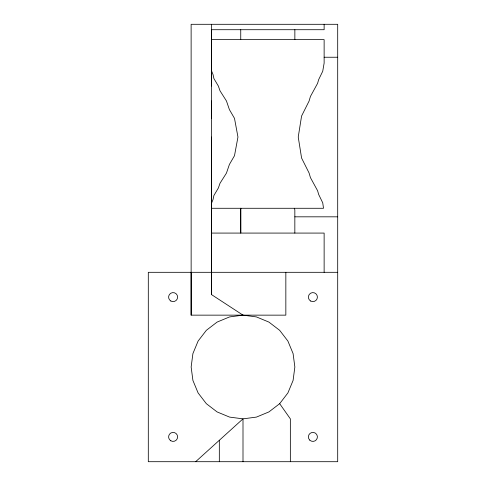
<?xml version="1.0" encoding="UTF-8"?>
<svg xmlns="http://www.w3.org/2000/svg" width="486" height="486" viewBox="0 0 486 486"><rect width="100%" height="100%" fill="white"/><g stroke="black" fill="none" stroke-linecap="round" stroke-linejoin="round"><path stroke-width="0.73" d="M211.459 118.359L211.459 100.96M211.459 86.016L211.465 64.881L211.471 70.725L213.032 74.552L213.919 78.592L218.342 86.016L220.037 90.852L226.446 100.96L229.41 109.617L234.495 118.359L237.952 137.034L234.495 155.708L229.41 164.444L226.446 173.107L220.037 183.216L218.342 188.052L213.919 195.469L213.032 199.515L211.471 203.342L211.471 208.281L323.512 208.281L322.734 202.838L318.652 194.424L317.601 190.737L310.439 177.615L309.072 172.98L301.581 158.041L298.234 137.034L301.581 116.026L309.072 101.082L310.439 96.447L317.601 83.325L318.652 79.637L322.734 71.229L324.132 63.095L324.132 39.633L211.471 39.633M243 315.147L229.58 316.915L217.072 322.097L206.331 330.334L198.094 341.075L192.912 353.583L191.144 367.003L192.912 380.429L198.094 392.931L206.331 403.672L217.072 411.915L229.58 417.097L243 418.859L256.42 417.097L268.928 411.915L279.669 403.672L287.906 392.931L293.088 380.429L294.856 367.003L293.088 353.583L287.906 341.075L279.669 330.334L268.928 322.097L256.42 316.915L243 315.147L211.465 294.571L211.471 24.3M240.728 208.992L240.764 208.281L240.764 233.08L240.728 208.281M195.651 461.7L243 418.859L243 461.7M324.132 57.239L337.697 57.239M294.838 216.823L337.697 216.823M211.471 233.08L324.132 233.08L324.132 272.312M337.697 272.312L148.303 272.312L148.303 461.7L337.697 461.7L337.697 24.3L191.126 24.3L191.144 315.147L285.841 315.147L285.841 272.312M279.669 403.672L290.349 418.859L290.349 461.7M294.249 208.281L294.838 209.739L294.838 233.08M211.465 294.571L211.471 208.992M191.132 272.312L191.144 315.147M324.132 24.3L324.132 29.713L211.471 29.713L211.471 70.725M294.856 29.713L294.856 39.633M240.746 29.713L240.746 39.633M219.326 440.28L219.326 461.7M211.471 204.442L211.471 206.72L211.453 137.034M170.853 301.016A4.508 4.508 0 0 0 177.615 297.11A4.508 4.508 0 0 0 170.853 293.204A4.508 4.508 0 0 0 170.853 301.016M170.853 440.802A4.508 4.508 0 0 0 177.615 436.902A4.508 4.508 0 0 0 170.853 432.996A4.508 4.508 0 0 0 170.853 440.802M309.704 440.085A4.508 4.508 0 0 0 317.249 438.068A4.508 4.508 0 0 0 311.726 432.546A4.508 4.508 0 0 0 309.704 440.085M310.639 301.016A4.508 4.508 0 0 0 317.401 297.11A4.508 4.508 0 0 0 310.639 293.204A4.508 4.508 0 0 0 310.639 301.016"/></g></svg>
